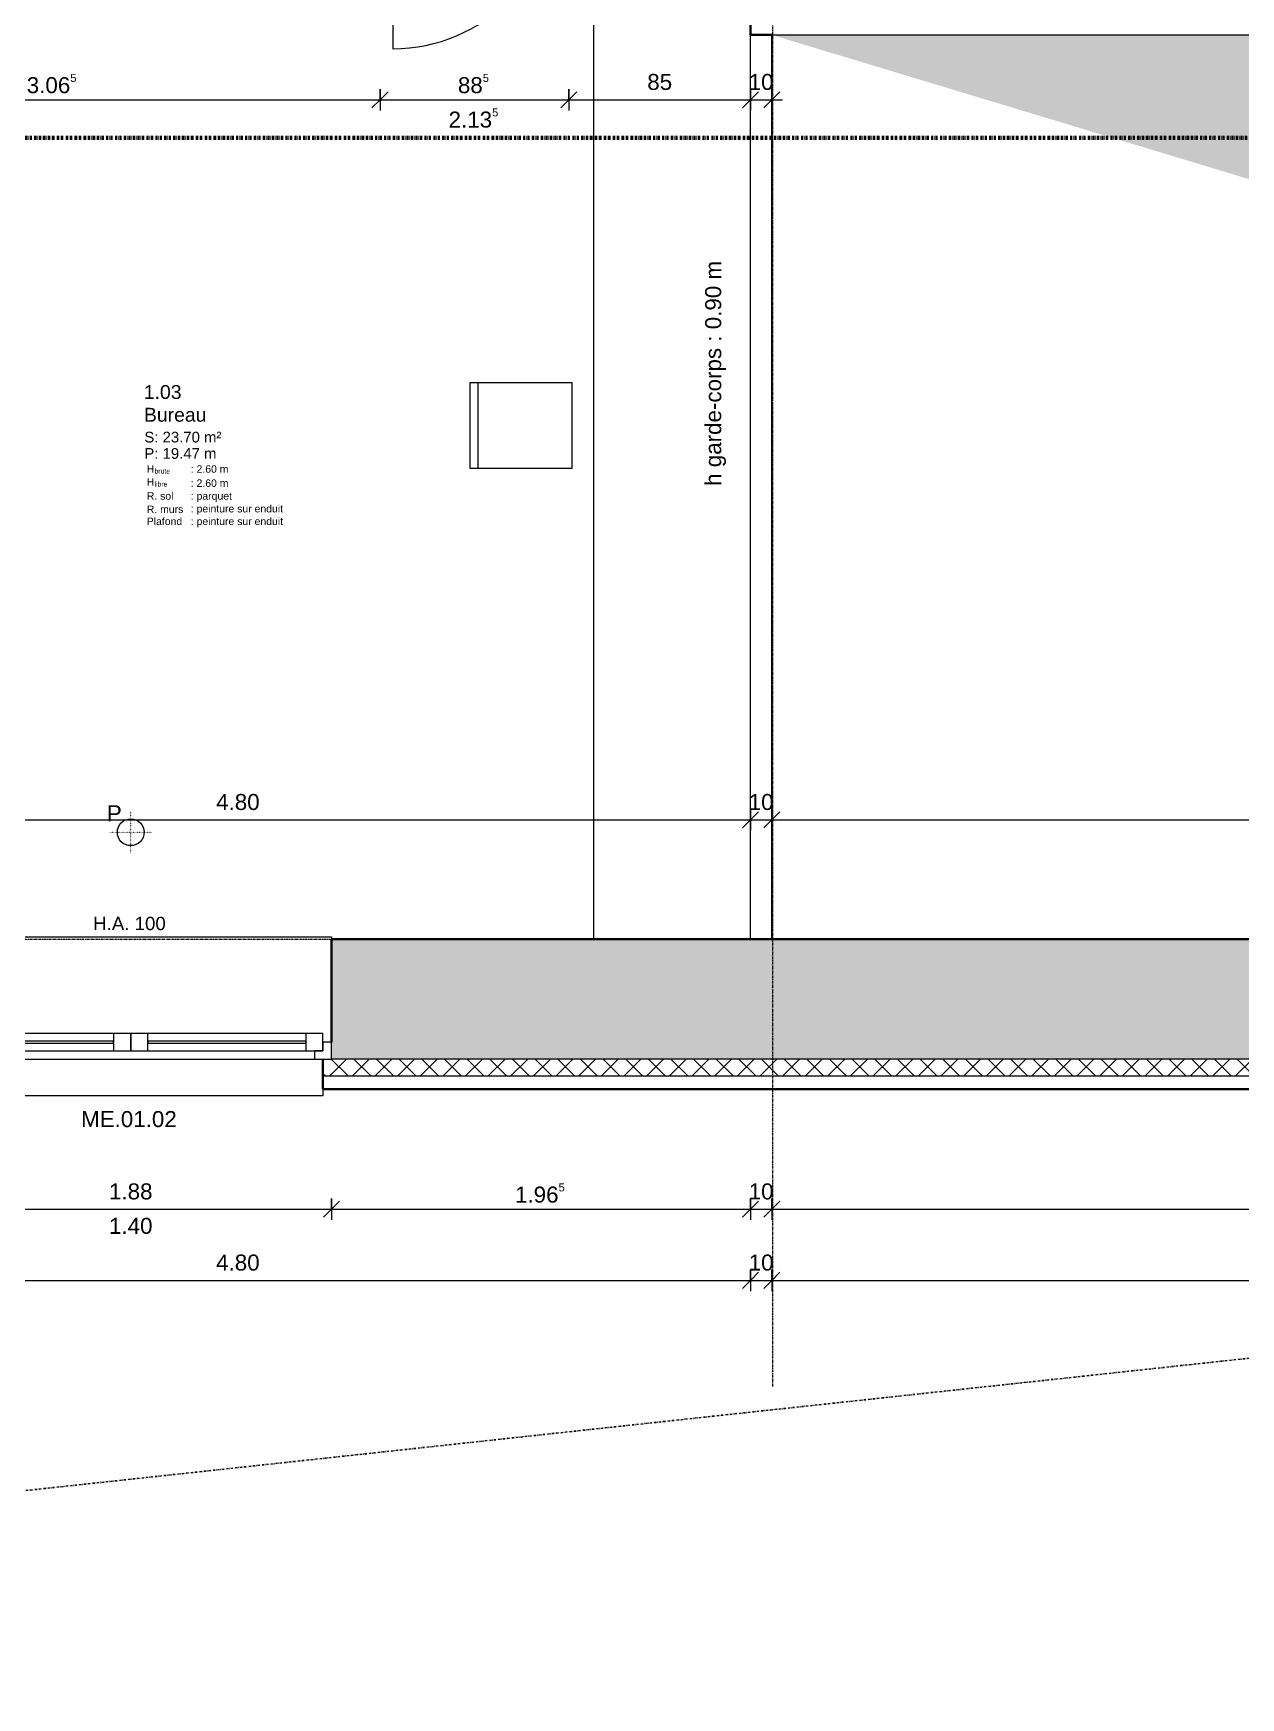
# Model space of a CAD drawing. Header units: millimetres. Extents: x -83 to 30397, y 298 to 25043.
# Drawn here: x 11244 to 16899, y 3144 to 10940 of the extents above; entities that cross this region are included whole.
import ezdxf

# ---------------------------------------------------------------- set-up
doc = ezdxf.new("R2010")
doc.units = ezdxf.units.MM
for name, pattern in [('Dash dot', [21, 10, -5, 1, -5]), ('Dot 1mm', [1, 0, -1]), ('Double dash', [55, 20, -5, 10, -5, 10, -5]), ('Grid Line', [22.225, 12.7, -3.175, 3.175, -3.175])]:
    doc.linetypes.add(name, pattern=pattern)
for name, color, linetype, lineweight in [('A-ANNO-DIMS', 211, 'Continuous', 9), ('A-ANNO-DIMS-50', 211, 'Continuous', 9), ('A-AREA-IDEN', 2, 'Continuous', 9), ('A-DETL', 90, 'Continuous', 9), ('A-DETL-GENF', 92, 'Continuous', 9), ('A-DOOR', 31, 'Continuous', 9), ('A-DOOR-FRAM', 31, 'Continuous', 18), ('A-GLAZ', 151, 'Continuous', 9), ('A-GLAZ-IDEN', 152, 'Continuous', 18), ('A-WALL', 113, 'Continuous', 9), ('A-WALL-PATT', 111, 'Continuous', 35), ('C-PROP-LINE', 91, 'Double dash', 25), ('G-ANNO-SYMB', 111, 'Continuous', 9), ('G-ANNO-TEXT', 231, 'Continuous', 9), ('I-FURN', 30, 'Continuous', 9), ('S-GRID', 1, 'Continuous', 9)]:
    doc.layers.add(name, color=color, linetype=linetype, lineweight=lineweight)
doc.styles.add('Arial', font='arial.ttf', dxfattribs={"height": 50})
doc.styles.add('Arial_2', font='arial.ttf', dxfattribs={"height": 0.7})
doc.styles.add('Arial_3', font='arial.ttf', dxfattribs={"height": 0.454924})
doc.styles.add('Arial_4', font='arial.ttf', dxfattribs={"height": 65})
doc.styles.add('Arial_5', font='arial.ttf', dxfattribs={"height": 35})
doc.styles.add('Arial_6', font='arial.ttf', dxfattribs={"height": 62.5})
doc.styles.add('Arial_7', font='arial.ttf', dxfattribs={"height": 75})
doc.dimstyles.new('ANNOTATION_1_5MM_BLACK', dxfattribs={"dimscale": 304.8, "dimtxt": 76.519455, "dimasz": 0.246063, "dimexe": 0.164042, "dimexo": 0.0625, "dimgap": 0.065617, "dimtad": 1, "dimdec": 1, "dimlfac": 0.1, "dimrnd": 0.5, "dimdsep": 46, "dimtxsty": 'Arial_7', "dimblk1": 'OBLIQUE', "dimblk2": 'OBLIQUE', "dimsah": 1, "dimcen": 0.09, "dimdle": 0.164042, "dimazin": 0, "dimtfac": 1, "dimtdec": 4, "dimtix": 1, "dimtmove": 0, "dimatfit": 3, "dimfxl": 0.164042, "dimfxlon": 1, "dimtvp": 1, "dimtolj": 1, "dimtzin": 0, "dimarcsym": 2})
doc.dimstyles.new('ANNOTATION_1_5MM_BLACK_1', dxfattribs={"dimscale": 304.8, "dimtxt": 76.519455, "dimasz": 0.246063, "dimexe": 0.164042, "dimexo": 0.0625, "dimgap": 0.065617, "dimtad": 1, "dimlfac": 0.001, "dimrnd": 0.005, "dimzin": 0, "dimdsep": 46, "dimtxsty": 'Arial_7', "dimblk1": 'OBLIQUE', "dimblk2": 'OBLIQUE', "dimsah": 1, "dimcen": 0.09, "dimdle": 0.164042, "dimazin": 0, "dimtfac": 1, "dimtdec": 4, "dimtix": 1, "dimtmove": 0, "dimatfit": 3, "dimfxl": 0.164042, "dimfxlon": 1, "dimtvp": 1, "dimtolj": 1, "dimtzin": 0, "dimarcsym": 2})

# ---------------------------------------------------------------- blocks, each defined once
blk = doc.blocks.new('DOOR_SIMPLE _U-CASING - 885 x 2135-689238-N_F_ E_1')
at = {"layer": 'A-DOOR'}
for p, q in [((382.5, 252.5), (382.5, 997.5)), ((-382.5, -232.5), (382.5, -232.5))]:
    blk.add_line(p, q, dxfattribs=at)
at = {"layer": 'A-DOOR', "lineweight": 18}
for p, q in [((382.5, 232.5), (-382.5, 232.5)), ((-382.5, 232.5), (-382.5, 192.5)), ((-382.5, 192.5), (382.5, 192.5)), ((382.5, 192.5), (382.5, 232.5))]:
    blk.add_line(p, q, dxfattribs=at)
at = {"layer": 'A-DOOR'}
blk.add_arc((382.5, 232.5), 765, 90, 180, dxfattribs=at)
at = {"layer": 'A-DOOR-FRAM'}
for p, q in [((-382.5, 252.5), (-492.5, 252.5)), ((-492.5, 252.5), (-492.5, 232.5)), ((-382.5, -252.5), (-382.5, 252.5)), ((382.5, 252.5), (382.5, -252.5)), ((492.5, 252.5), (382.5, 252.5)), ((492.5, 232.5), (492.5, 252.5)), ((-492.5, 232.5), (-442.5, 232.5)), ((-442.5, 232.5), (-442.5, -232.5)), ((442.5, -232.5), (442.5, 232.5)), ((442.5, 232.5), (492.5, 232.5)), ((-442.5, -232.5), (-492.5, -232.5)), ((-492.5, -232.5), (-492.5, -252.5)), ((492.5, -232.5), (442.5, -232.5)), ((492.5, -252.5), (492.5, -232.5)), ((-492.5, -252.5), (-382.5, -252.5)), ((382.5, -252.5), (492.5, -252.5))]:
    blk.add_line(p, q, dxfattribs=at)
blk = doc.blocks.new('CHAIR - 480 x 400-310931-N_F_ E_1')
at = {"layer": 'I-FURN', "color": 253}
for p, q in [((0, 480), (0, 0)), ((400, 480), (0, 480)), ((400, 0), (400, 480)), ((0, 440), (400, 440)), ((0, 0), (400, 0))]:
    blk.add_line(p, q, dxfattribs=at)
blk = doc.blocks.new('WIN_DOUBLE OPEN__SYM - 1880 x 1420-685783-N_F_ E_1')
at = {"layer": 'A-GLAZ'}
for p, q in [((-900, 351.5), (-900, 382.5)), ((-900, 382.5), (900, 382.5)), ((900, 382.5), (900, 351.5)), ((860, 211.5), (-860, 211.5)), ((-80, 171.5), (-820, 171.5)), ((820, 171.5), (80, 171.5)), ((-820, 91.5), (-80, 91.5)), ((80, 91.5), (820, 91.5)), ((-940, -361.5), (-940, -351.5)), ((940, -361.5), (-940, -361.5)), ((940, -351.5), (940, -361.5))]:
    blk.add_line(p, q, dxfattribs=at)
at = {"layer": 'A-GLAZ', "lineweight": 18}
for p, q in [((-860, 211.5), (-940, 211.5)), ((-940, 211.5), (-940, 131.5)), ((-820, 171.5), (-900, 171.5)), ((-900, 171.5), (-900, 91.5)), ((-900, 131.5), (-900, 171.5)), ((-900, 171.5), (-860, 171.5)), ((-860, 171.5), (-860, 211.5)), ((-820, 91.5), (-820, 171.5)), ((0, 171.5), (-80, 171.5)), ((-80, 171.5), (-80, 91.5)), ((80, 171.5), (0, 171.5)), ((0, 171.5), (0, 91.5)), ((0, 91.5), (0, 171.5)), ((80, 91.5), (80, 171.5)), ((820, 171.5), (820, 91.5)), ((900, 171.5), (820, 171.5)), ((940, 211.5), (860, 211.5)), ((860, 211.5), (860, 171.5)), ((860, 171.5), (900, 171.5)), ((900, 91.5), (900, 171.5)), ((900, 171.5), (900, 131.5)), ((940, 131.5), (940, 211.5)), ((-940, 131.5), (-900, 131.5)), ((-900, 91.5), (-820, 91.5)), ((-820, 136.5), (-820, 126.5)), ((-80, 136.5), (-820, 136.5)), ((-820, 126.5), (-80, 126.5)), ((-80, 126.5), (-80, 136.5)), ((-80, 91.5), (0, 91.5)), ((0, 91.5), (80, 91.5)), ((80, 136.5), (80, 126.5)), ((820, 136.5), (80, 136.5)), ((80, 126.5), (820, 126.5)), ((820, 126.5), (820, 136.5)), ((820, 91.5), (900, 91.5)), ((900, 131.5), (940, 131.5))]:
    blk.add_line(p, q, dxfattribs=at)
blk = doc.blocks.new('CLOSET - 4950 x 750-581955-N_F_ E_1')
at = {"layer": 'I-FURN', "color": 253}
blk.add_line((0, 4935), (0, 0), dxfattribs=at)
blk = doc.blocks.new('Family - ___-602283-N_F_ E_1')
at = {"layer": 'C-PROP-LINE', "color": 1, "linetype": 'Dash dot'}
blk.add_line((29883.4, 6134.5), (2239.4, 3143.8), dxfattribs=at)
blk = doc.blocks.new('PERCEMENT_DALLE - Shaft Opening Symbol-764807-N_F_ E_1')
at = {"layer": 'A-DETL-GENF'}
blk.add_hatch(color=256, dxfattribs=at).paths.add_polyline_path([(2732.5, -2117.5), (2732.5, 2117.5), (-2732.5, 2117.5), (1443.1, 855.1), (1859.7, -105.4)])
for p, q in [((-2732.5, 2117.5), (2732.5, 2117.5)), ((-2732.5, -2117.5), (-2732.5, 2117.5)), ((2732.5, 2117.5), (2732.5, -2117.5)), ((2732.5, -2117.5), (-2732.5, -2117.5))]:
    blk.add_line(p, q, dxfattribs=at)
blk = doc.blocks.new('ROOM_TAG_Small - ROOM_TAG_FR-570998-N_F_ E_1')
at = {"layer": 'A-AREA-IDEN', "insert": (-8.33, -5.48), "char_height": 0.7, "width": 0.8819, "attachment_point": 1, "style": 'Arial_2', "bg_fill": 3, "box_fill_scale": 1.25, "bg_fill_color": 256, "bg_fill_true_color": 13158600, "bg_fill_transparency": 0}
blk.add_mtext('H', dxfattribs=at)
at = {"layer": 'A-AREA-IDEN', "insert": (-7.6, -5.8), "char_height": 0.455, "width": 2.0042, "attachment_point": 1, "style": 'Arial_3', "bg_fill": 3, "box_fill_scale": 1.25, "bg_fill_color": 256, "bg_fill_true_color": 13158600, "bg_fill_transparency": 0}
blk.add_mtext('brute', dxfattribs=at)
at = {"layer": 'A-AREA-IDEN', "insert": (-8.33, -6.7), "char_height": 0.7, "width": 0.8819, "attachment_point": 1, "style": 'Arial_2', "bg_fill": 3, "box_fill_scale": 1.25, "bg_fill_color": 256, "bg_fill_true_color": 13158600, "bg_fill_transparency": 0}
blk.add_mtext('H', dxfattribs=at)
at = {"layer": 'A-AREA-IDEN', "insert": (-7.6, -7.02), "char_height": 0.455, "width": 1.6034, "attachment_point": 1, "style": 'Arial_3', "bg_fill": 3, "box_fill_scale": 1.25, "bg_fill_color": 256, "bg_fill_true_color": 13158600, "bg_fill_transparency": 0}
blk.add_mtext('libre', dxfattribs=at)
at = {"layer": 'A-AREA-IDEN', "insert": (-8.33, -8), "char_height": 0.7, "width": 3.1266, "attachment_point": 1, "style": 'Arial_2', "bg_fill": 3, "box_fill_scale": 1.25, "bg_fill_color": 256, "bg_fill_true_color": 13158600, "bg_fill_transparency": 0}
blk.add_mtext('R. sol', dxfattribs=at)
at = {"layer": 'A-AREA-IDEN', "insert": (-8.33, -9.25), "char_height": 0.7, "width": 4.2489, "attachment_point": 1, "style": 'Arial_2', "bg_fill": 3, "box_fill_scale": 1.25, "bg_fill_color": 256, "bg_fill_true_color": 13158600, "bg_fill_transparency": 0}
blk.add_mtext('R. murs', dxfattribs=at)
at = {"layer": 'A-AREA-IDEN', "insert": (-8.33, -10.38), "char_height": 0.7, "width": 4.2489, "attachment_point": 1, "style": 'Arial_2', "bg_fill": 3, "box_fill_scale": 1.25, "bg_fill_color": 256, "bg_fill_true_color": 13158600, "bg_fill_transparency": 0}
blk.add_mtext('Plafond', dxfattribs=at)
blk = doc.blocks.new('DIMBLOCK10-N_F_ E_1')
at = {"layer": 'A-ANNO-DIMS-50'}
for p, q in [((10759.9, 5482), (10759.9, 5382)), ((10759.9, 5432), (10759.9, 5482)), ((10759.9, 5432), (10797.4, 5469.5)), ((12639.9, 5482), (12639.9, 5382)), ((12639.9, 5432), (12639.9, 5482)), ((12639.9, 5432), (12677.4, 5469.5)), ((10759.9, 5432), (10722.4, 5394.5)), ((10759.9, 5432), (12639.9, 5432)), ((12639.9, 5432), (12602.4, 5394.5))]:
    blk.add_line(p, q, dxfattribs=at)
at = {"layer": 'A-ANNO-DIMS-50', "color": 0, "char_height": 75, "width": 244.244, "attachment_point": 1, "line_spacing_factor": 0.941778, "style": 'Arial_7'}
for s, insert in [('1.88', (11598.1, 5552.9)), ('1.40', (11598.1, 5391.6))]:
    blk.add_mtext(s, dxfattribs=dict(at, insert=insert))
blk = doc.blocks.new('_Oblique')
at = {"color": 0, "linetype": 'ByBlock', "lineweight": -2}
blk.add_line((-0.5, -0.5), (0.5, 0.5), dxfattribs=at)
blk = doc.blocks.new('DIMBLOCK11-N_F_ E_1')
at = {"layer": 'A-ANNO-DIMS-50'}
for p, q in [((12639.9, 5482), (12639.9, 5382)), ((12639.9, 5432), (12639.9, 5482)), ((12639.9, 5432), (12677.4, 5469.5)), ((14602.4, 5482), (14602.4, 5382)), ((14602.4, 5432), (14602.4, 5482)), ((14602.4, 5432), (14639.9, 5469.5)), ((12639.9, 5432), (12602.4, 5394.5)), ((12639.9, 5432), (14602.4, 5432)), ((14602.4, 5432), (14564.9, 5394.5))]:
    blk.add_line(p, q, dxfattribs=at)
at = {"layer": 'A-ANNO-DIMS-50', "color": 0, "insert": (13499.8, 5552.9), "char_height": 75, "width": 291.073, "attachment_point": 1, "line_spacing_factor": 0.941778, "style": 'Arial_7'}
blk.add_mtext('1.96\\A2\\H0.5x;\\S5^  ;\\H2x;', dxfattribs=at)
blk = doc.blocks.new('DIMBLOCK12-N_F_ E_1')
at = {"layer": 'A-ANNO-DIMS-50'}
for p, q in [((14602.4, 5482), (14602.4, 5382)), ((14602.4, 5432), (14602.4, 5482)), ((14602.4, 5432), (14639.9, 5469.5)), ((14702.4, 5482), (14702.4, 5382)), ((14702.4, 5432), (14702.4, 5482)), ((14702.4, 5432), (14739.9, 5469.5)), ((14602.4, 5432), (14564.9, 5394.5)), ((14602.4, 5432), (14702.4, 5432)), ((14702.4, 5432), (14664.9, 5394.5))]:
    blk.add_line(p, q, dxfattribs=at)
at = {"layer": 'A-ANNO-DIMS-50', "color": 0, "insert": (14594.2, 5552.9), "char_height": 75, "width": 139.568, "attachment_point": 1, "line_spacing_factor": 0.941778, "style": 'Arial_7'}
blk.add_mtext('10', dxfattribs=at)
blk = doc.blocks.new('DIMBLOCK13-N_F_ E_1')
at = {"layer": 'A-ANNO-DIMS-50'}
for p, q in [((14702.4, 5482), (14702.4, 5382)), ((14702.4, 5432), (14702.4, 5482)), ((14702.4, 5432), (14739.9, 5469.5)), ((20167.4, 5482), (20167.4, 5382)), ((20167.4, 5432), (20167.4, 5482)), ((20167.4, 5432), (20204.9, 5469.5)), ((14702.4, 5432), (14664.9, 5394.5)), ((14702.4, 5432), (20167.4, 5432)), ((20167.4, 5432), (20129.9, 5394.5))]:
    blk.add_line(p, q, dxfattribs=at)
at = {"layer": 'A-ANNO-DIMS-50', "color": 0, "insert": (17313.6, 5552.9), "char_height": 75, "width": 291.073, "attachment_point": 1, "line_spacing_factor": 0.941778, "style": 'Arial_7'}
blk.add_mtext('5.46\\A2\\H0.5x;\\S5^  ;\\H2x;', dxfattribs=at)
blk = doc.blocks.new('DIMBLOCK56-N_F_ E_1')
at = {"layer": 'A-ANNO-DIMS-50'}
for p, q in [((9800.9, 5148.8), (9800.9, 5048.8)), ((9800.9, 5098.8), (9800.9, 5148.8)), ((14602.4, 5148.8), (14602.4, 5048.8)), ((14602.4, 5098.8), (14602.4, 5148.8)), ((9800.9, 5098.8), (9763.4, 5061.3)), ((9800.9, 5098.8), (9838.4, 5136.3)), ((9800.9, 5098.8), (14602.4, 5098.8)), ((14602.4, 5098.8), (14564.9, 5061.3)), ((14602.4, 5098.8), (14639.9, 5136.3))]:
    blk.add_line(p, q, dxfattribs=at)
at = {"layer": 'A-ANNO-DIMS-50', "color": 0, "insert": (12099.8, 5219.7), "char_height": 75, "width": 244.244, "attachment_point": 1, "line_spacing_factor": 0.941778, "style": 'Arial_7'}
blk.add_mtext('4.80', dxfattribs=at)
blk = doc.blocks.new('DIMBLOCK57-N_F_ E_1')
at = {"layer": 'A-ANNO-DIMS-50'}
for p, q in [((14602.4, 5148.8), (14602.4, 5048.8)), ((14602.4, 5098.8), (14602.4, 5148.8)), ((14702.4, 5148.8), (14702.4, 5048.8)), ((14702.4, 5098.8), (14702.4, 5148.8)), ((14602.4, 5098.8), (14564.9, 5061.3)), ((14602.4, 5098.8), (14639.9, 5136.3)), ((14602.4, 5098.8), (14702.4, 5098.8)), ((14702.4, 5098.8), (14664.9, 5061.3)), ((14702.4, 5098.8), (14739.9, 5136.3))]:
    blk.add_line(p, q, dxfattribs=at)
at = {"layer": 'A-ANNO-DIMS-50', "color": 0, "insert": (14594.2, 5219.7), "char_height": 75, "width": 139.568, "attachment_point": 1, "line_spacing_factor": 0.941778, "style": 'Arial_7'}
blk.add_mtext('10', dxfattribs=at)
blk = doc.blocks.new('DIMBLOCK58-N_F_ E_1')
at = {"layer": 'A-ANNO-DIMS-50'}
for p, q in [((14702.4, 5148.8), (14702.4, 5048.8)), ((14702.4, 5098.8), (14702.4, 5148.8)), ((20167.4, 5148.8), (20167.4, 5048.8)), ((20167.4, 5098.8), (20167.4, 5148.8)), ((14702.4, 5098.8), (14664.9, 5061.3)), ((14702.4, 5098.8), (14739.9, 5136.3)), ((14702.4, 5098.8), (20167.4, 5098.8)), ((20167.4, 5098.8), (20129.9, 5061.3)), ((20167.4, 5098.8), (20204.9, 5136.3))]:
    blk.add_line(p, q, dxfattribs=at)
at = {"layer": 'A-ANNO-DIMS-50', "color": 0, "insert": (17313.6, 5219.7), "char_height": 75, "width": 291.073, "attachment_point": 1, "line_spacing_factor": 0.941778, "style": 'Arial_7'}
blk.add_mtext('5.46\\A2\\H0.5x;\\S5^  ;\\H2x;', dxfattribs=at)
blk = doc.blocks.new('DIMBLOCK75-N_F_ E_1')
at = {"layer": 'A-ANNO-DIMS-50'}
for p, q in [((9800.9, 7256), (9763.4, 7218.5)), ((9800.9, 7306), (9800.9, 7206)), ((9800.9, 7256), (9800.9, 7306)), ((9800.9, 7256), (9838.4, 7293.5)), ((9800.9, 7256), (14602.4, 7256)), ((14602.4, 7256), (14564.9, 7218.5)), ((14602.4, 7306), (14602.4, 7206)), ((14602.4, 7256), (14602.4, 7306)), ((14602.4, 7256), (14639.9, 7293.5))]:
    blk.add_line(p, q, dxfattribs=at)
at = {"layer": 'A-ANNO-DIMS-50', "color": 0, "insert": (12099.8, 7376.9), "char_height": 75, "width": 244.244, "attachment_point": 1, "line_spacing_factor": 0.941778, "style": 'Arial_7'}
blk.add_mtext('4.80', dxfattribs=at)
blk = doc.blocks.new('DIMBLOCK76-N_F_ E_1')
at = {"layer": 'A-ANNO-DIMS-50'}
for p, q in [((14602.4, 7256), (14564.9, 7218.5)), ((14602.4, 7306), (14602.4, 7206)), ((14602.4, 7256), (14602.4, 7306)), ((14602.4, 7256), (14639.9, 7293.5)), ((14602.4, 7256), (14702.4, 7256)), ((14702.4, 7256), (14664.9, 7218.5)), ((14702.4, 7306), (14702.4, 7206)), ((14702.4, 7256), (14702.4, 7306)), ((14702.4, 7256), (14739.9, 7293.5))]:
    blk.add_line(p, q, dxfattribs=at)
at = {"layer": 'A-ANNO-DIMS-50', "color": 0, "insert": (14594.2, 7376.9), "char_height": 75, "width": 139.568, "attachment_point": 1, "line_spacing_factor": 0.941778, "style": 'Arial_7'}
blk.add_mtext('10', dxfattribs=at)
blk = doc.blocks.new('DIMBLOCK77-N_F_ E_1')
at = {"layer": 'A-ANNO-DIMS-50'}
for p, q in [((14702.4, 7256), (14664.9, 7218.5)), ((14702.4, 7306), (14702.4, 7206)), ((14702.4, 7256), (14702.4, 7306)), ((14702.4, 7256), (14739.9, 7293.5)), ((14702.4, 7256), (20167.4, 7256)), ((20167.4, 7256), (20129.9, 7218.5)), ((20167.4, 7306), (20167.4, 7206)), ((20167.4, 7256), (20167.4, 7306)), ((20167.4, 7256), (20204.9, 7293.5))]:
    blk.add_line(p, q, dxfattribs=at)
at = {"layer": 'A-ANNO-DIMS-50', "color": 0, "insert": (17313.6, 7376.9), "char_height": 75, "width": 291.073, "attachment_point": 1, "line_spacing_factor": 0.941778, "style": 'Arial_7'}
blk.add_mtext('5.46\\A2\\H0.5x;\\S5^  ;\\H2x;', dxfattribs=at)
blk = doc.blocks.new('DIMBLOCK90-N_F_ E_1')
at = {"layer": 'A-ANNO-DIMS-50'}
for p, q in [((9800.9, 10628.7), (9763.4, 10591.2)), ((9800.9, 10678.7), (9800.9, 10578.7)), ((9800.9, 10628.7), (9800.9, 10678.7)), ((9800.9, 10628.7), (9838.4, 10666.2)), ((9800.9, 10628.7), (12867.4, 10628.7)), ((12867.4, 10628.7), (12829.9, 10591.2)), ((12867.4, 10678.7), (12867.4, 10578.7)), ((12867.4, 10628.7), (12867.4, 10678.7)), ((12867.4, 10628.7), (12904.9, 10666.2))]:
    blk.add_line(p, q, dxfattribs=at)
at = {"layer": 'A-ANNO-DIMS-50', "color": 0, "insert": (11212.8, 10749.6), "char_height": 75, "width": 291.073, "attachment_point": 1, "line_spacing_factor": 0.941778, "style": 'Arial_7'}
blk.add_mtext('3.06\\A2\\H0.5x;\\S5^  ;\\H2x;', dxfattribs=at)
blk = doc.blocks.new('DIMBLOCK91-N_F_ E_1')
at = {"layer": 'A-ANNO-DIMS-50'}
for p, q in [((12867.4, 10628.7), (12829.9, 10591.2)), ((12867.4, 10678.7), (12867.4, 10578.7)), ((12867.4, 10628.7), (12867.4, 10678.7)), ((12867.4, 10628.7), (12904.9, 10666.2)), ((12867.4, 10628.7), (13752.4, 10628.7)), ((13752.4, 10628.7), (13714.9, 10591.2)), ((13752.4, 10678.7), (13752.4, 10578.7)), ((13752.4, 10628.7), (13752.4, 10678.7)), ((13752.4, 10628.7), (13789.9, 10666.2))]:
    blk.add_line(p, q, dxfattribs=at)
at = {"layer": 'A-ANNO-DIMS-50', "color": 0, "char_height": 75, "attachment_point": 1, "line_spacing_factor": 0.941778, "style": 'Arial_7'}
for s, insert, width in [('88\\A2\\H0.5x;\\S5^  ;\\H2x;', (13232.2, 10749.6), 186.397), ('2.13\\A2\\H0.5x;\\S5^  ;\\H2x;', (13188.6, 10588.3), 291.073)]:
    blk.add_mtext(s, dxfattribs=dict(at, insert=insert, width=width))
blk = doc.blocks.new('DIMBLOCK92-N_F_ E_1')
at = {"layer": 'A-ANNO-DIMS-50'}
for p, q in [((13752.4, 10628.7), (13714.9, 10591.2)), ((13752.4, 10678.7), (13752.4, 10578.7)), ((13752.4, 10628.7), (13752.4, 10678.7)), ((13752.4, 10628.7), (13789.9, 10666.2)), ((13752.4, 10628.7), (14602.4, 10628.7)), ((14602.4, 10628.7), (14564.9, 10591.2)), ((14602.4, 10678.7), (14602.4, 10578.7)), ((14602.4, 10628.7), (14602.4, 10678.7)), ((14602.4, 10628.7), (14639.9, 10666.2))]:
    blk.add_line(p, q, dxfattribs=at)
at = {"layer": 'A-ANNO-DIMS-50', "color": 0, "insert": (14119.2, 10749.6), "char_height": 75, "width": 139.568, "attachment_point": 1, "line_spacing_factor": 0.941778, "style": 'Arial_7'}
blk.add_mtext('85', dxfattribs=at)
blk = doc.blocks.new('DIMBLOCK93-N_F_ E_1')
at = {"layer": 'A-ANNO-DIMS-50'}
for p, q in [((14602.4, 10628.7), (14564.9, 10591.2)), ((14602.4, 10678.7), (14602.4, 10578.7)), ((14602.4, 10628.7), (14602.4, 10678.7)), ((14602.4, 10628.7), (14639.9, 10666.2)), ((14602.4, 10628.7), (14752.4, 10628.7)), ((14702.4, 10628.7), (14664.9, 10591.2)), ((14702.4, 10678.7), (14702.4, 10578.7)), ((14702.4, 10628.7), (14702.4, 10678.7)), ((14702.4, 10628.7), (14739.9, 10666.2))]:
    blk.add_line(p, q, dxfattribs=at)
at = {"layer": 'A-ANNO-DIMS-50', "color": 0, "insert": (14594.2, 10749.6), "char_height": 75, "width": 139.568, "attachment_point": 1, "line_spacing_factor": 0.941778, "style": 'Arial_7'}
blk.add_mtext('10', dxfattribs=at)

msp = doc.modelspace()

# ---------------------------------------------------------------- hatches: boundary and pattern name
at = {"layer": 'A-WALL-PATT'}
h = msp.add_hatch(color=256, dxfattribs=at)
h.paths.add_polyline_path([(20820.354, 6134.509), (20820.354, 6697.509), (12639.854, 6697.509), (12639.854, 6134.509), (20167.354, 6134.509)])
h.paths.add_polyline_path([(10759.854, 6134.509), (10759.854, 6697.509), (5649.354, 6697.509), (5649.354, 6134.509), (8671.721, 6134.509)])
at = {"layer": 'A-WALL-PATT', "lineweight": 9}
h = msp.add_hatch(dxfattribs=at)
h.set_pattern_fill('FP1_1', color=256, style=0, pattern_type=2)
h.set_pattern_definition([(45, (0, 0), (-53.033, 53.033), []), (135, (0, 0), (-53.033, -53.033), [])])
h.paths.add_polyline_path([(20820.354, 6054.509), (20820.354, 6134.509), (12599.854, 6134.509), (12599.854, 6054.509), (16026.138, 6054.509)])
h.paths.add_polyline_path([(10759.854, 6054.509), (10799.854, 6054.509), (10799.854, 6134.509), (5649.354, 6134.509), (5649.354, 6054.509), (8671.721, 6054.509)])

# ---------------------------------------------------------------- linework, layer by layer
at = {"layer": 'A-DETL', "linetype": 'Dot 1mm'}
for p, q in [((11699.854, 7097.509), (11699.854, 7297.509)), ((11599.854, 7197.509), (11799.854, 7197.509))]:
    msp.add_line(p, q, dxfattribs=at)
at = {"layer": 'A-DETL', "lineweight": 18}
msp.add_circle((11699.854, 7197.509), 62.5, dxfattribs=at)
at = {"layer": 'A-WALL', "lineweight": 35}
for p, q in [((14602.354, 11632.509), (14602.354, 10932.509)), ((14602.354, 10932.509), (14702.354, 10932.509)), ((20167.354, 6697.509), (12639.854, 6697.509)), ((12639.854, 6697.509), (12639.854, 6214.509)), ((12599.854, 6134.509), (12599.854, 5994.509)), ((12599.854, 5994.509), (20820.354, 5994.509))]:
    msp.add_line(p, q, dxfattribs=at)
at = {"layer": 'A-WALL'}
for p, q in [((14602.354, 6697.509), (14602.354, 10932.509)), ((14702.354, 10932.509), (14702.354, 6697.509)), ((20820.354, 6134.509), (12639.854, 6134.509)), ((20820.354, 6054.509), (12599.854, 6054.509))]:
    msp.add_line(p, q, dxfattribs=at)
at = {"layer": 'G-ANNO-SYMB', "linetype": 'Dash dot', "lineweight": 70}
msp.add_line((1483.247, 10449.991), (28515.828, 10449.991), dxfattribs=at)
at = {"layer": 'S-GRID', "linetype": 'Grid Line'}
for p, q in [((14707.354, 4601.222), (14707.354, 18451.704)), ((4291.211, 6697.509), (23183.885, 6697.509))]:
    msp.add_line(p, q, dxfattribs=at)

# ---------------------------------------------------------------- block references
at = {"layer": 'A-DETL-GENF'}
msp.add_blockref('PERCEMENT_DALLE - Shaft Opening Symbol-764807-N_F_ E_1', (17434.854, 8815.009), dxfattribs=at)
at = {"layer": 'A-DOOR', "rotation": 180}
msp.add_blockref('DOOR_SIMPLE _U-CASING - 885 x 2135-689238-N_F_ E_1', (13309.854, 11865.009), dxfattribs=at)
at = {"layer": 'A-GLAZ', "rotation": 180}
msp.add_blockref('WIN_DOUBLE OPEN__SYM - 1880 x 1420-685783-N_F_ E_1', (11699.854, 6346.009), dxfattribs=at)
at = {"layer": 'C-PROP-LINE', "color": 1, "linetype": 'Dash dot'}
msp.add_blockref('Family - ___-602283-N_F_ E_1', (0, 0), dxfattribs=at)
at = {"layer": 'I-FURN', "color": 253}
msp.add_blockref('CLOSET - 4950 x 750-581955-N_F_ E_1', (13867.354, 6697.509), dxfattribs=at)
at = {"layer": 'I-FURN', "color": 253, "rotation": 89.99999999999993}
msp.add_blockref('CHAIR - 480 x 400-310931-N_F_ E_1', (13767.354, 8902.509), dxfattribs=at)

# ---------------------------------------------------------------- texts
at = {"layer": 'A-AREA-IDEN', "attachment_point": 1}
for s, insert, char_height, width, style in [('1.03', (11761.225, 9292.317), 65, 212.44719, 'Arial_4'), ('Bureau', (11761.802, 9185.682), 65, 348.73406, 'Arial_4'), ('S: 23.70 m²', (11763.755, 9073.484), 50, 436.91969, 'Arial')]:
    msp.add_mtext(s, dxfattribs=dict(at, insert=insert, char_height=char_height, width=width, style=style))
at = {"layer": 'A-GLAZ-IDEN', "lineweight": 9, "attachment_point": 1}
for s, insert, char_height, width, style in [('H.A. 100', (11524.246, 6801.543), 62.5, 424.89437, 'Arial_6'), ('ME.01.02', (11467.175, 5891.693), 75, 553.16437, 'Arial_7')]:
    msp.add_mtext(s, dxfattribs=dict(at, insert=insert, char_height=char_height, width=width, style=style))
at = {"layer": 'G-ANNO-TEXT', "color": 7, "insert": (14390.396, 8819.94), "char_height": 75, "width": 1282.7, "attachment_point": 1, "rotation": 90, "style": 'Arial_7'}
msp.add_mtext('h garde-corps : 0.90 m', dxfattribs=at)
at = {"layer": 'G-ANNO-TEXT', "color": 142, "insert": (11588.127, 7323.824), "char_height": 75, "width": 84.17719, "attachment_point": 1, "style": 'Arial_7'}
msp.add_mtext('P', dxfattribs=at)

# ---------------------------------------------------------------- dimensions: what is measured, and where the dimension line sits
at = {"layer": 'A-ANNO-DIMS'}
for base, p1, p2, text, dimstyle, override, picture, middle in [((12867.354, 10628.698), (9800.854, 10678.698), (12867.354, 10678.698), '\\A1;3.06\\Q;{\\A1;{\\H0.5x;\\S5^ ;}}', 'ANNOTATION_1_5MM_BLACK_1', {"dimpost": '<>', "dimfxl": 3066.5}, 'DIMBLOCK90-N_F_ E_1', (11334.104, 10687.017)), ((13752.354, 10628.698), (12867.354, 10678.698), (13752.354, 10678.698), '\\A1;88\\Q;{\\A1;{\\H0.5x;\\S5^ ;}}\\X\\A1;2.13\\Q;{\\A1;{\\H0.5x;\\S5^ ;}}', 'ANNOTATION_1_5MM_BLACK', {"dimpost": '<>', "dimfxl": 885}, 'DIMBLOCK91-N_F_ E_1', (13309.854, 10628.698)), ((20167.354, 7255.997), (14702.354, 7305.997), (20167.354, 7305.997), '\\A1;5.46\\Q;{\\A1;{\\H0.5x;\\S5^ ;}}', 'ANNOTATION_1_5MM_BLACK_1', {"dimpost": '<>', "dimfxl": 5465}, 'DIMBLOCK77-N_F_ E_1', (17434.854, 7314.29)), ((12639.854, 5431.998), (10759.854, 5481.998), (12639.854, 5481.998), '<>\\X1.40', 'ANNOTATION_1_5MM_BLACK_1', {"dimpost": '<>', "dimfxl": 1880}, 'DIMBLOCK10-N_F_ E_1', (11699.854, 5431.998)), ((14602.354, 5431.998), (12639.854, 5481.998), (14602.354, 5481.998), '\\A1;1.96\\Q;{\\A1;{\\H0.5x;\\S5^ ;}}', 'ANNOTATION_1_5MM_BLACK_1', {"dimpost": '<>', "dimfxl": 1962.5}, 'DIMBLOCK11-N_F_ E_1', (13621.104, 5490.291)), ((20167.354, 5431.998), (14702.354, 5481.998), (20167.354, 5481.998), '\\A1;5.46\\Q;{\\A1;{\\H0.5x;\\S5^ ;}}', 'ANNOTATION_1_5MM_BLACK_1', {"dimpost": '<>', "dimfxl": 5465}, 'DIMBLOCK13-N_F_ E_1', (17434.854, 5490.291)), ((20167.354, 5098.813), (14702.354, 5148.813), (20167.354, 5148.813), '\\A1;5.46\\Q;{\\A1;{\\H0.5x;\\S5^ ;}}', 'ANNOTATION_1_5MM_BLACK_1', {"dimpost": '<>', "dimfxl": 5465}, 'DIMBLOCK58-N_F_ E_1', (17434.854, 5157.105))]:
    dim = msp.add_linear_dim(base=base, p1=p1, p2=p2, text=text, dimstyle=dimstyle, override=override, dxfattribs=at)
    dim.commit()
    dim.dimension.update_dxf_attribs({"geometry": picture, "text_midpoint": middle})
for base, p1, p2, dimstyle, override, picture, middle in [((14602.354, 10628.698), (13752.354, 10678.698), (14602.354, 10678.698), 'ANNOTATION_1_5MM_BLACK', {"dimpost": '<>', "dimfxl": 850}, 'DIMBLOCK92-N_F_ E_1', (14177.354, 10686.991)), ((14702.354, 10628.698), (14602.354, 10678.698), (14702.354, 10678.698), 'ANNOTATION_1_5MM_BLACK', {"dimpost": '<>', "dimfxl": 100}, 'DIMBLOCK93-N_F_ E_1', (14652.354, 10686.991)), ((14602.354, 7255.997), (9800.854, 7305.997), (14602.354, 7305.997), 'ANNOTATION_1_5MM_BLACK_1', {"dimpost": '<>', "dimfxl": 4801.5}, 'DIMBLOCK75-N_F_ E_1', (12201.604, 7314.29)), ((14702.354, 7255.997), (14602.354, 7305.997), (14702.354, 7305.997), 'ANNOTATION_1_5MM_BLACK', {"dimpost": '<>', "dimfxl": 100}, 'DIMBLOCK76-N_F_ E_1', (14652.354, 7314.29)), ((14702.354, 5431.998), (14602.354, 5481.998), (14702.354, 5481.998), 'ANNOTATION_1_5MM_BLACK', {"dimpost": '<>', "dimfxl": 100}, 'DIMBLOCK12-N_F_ E_1', (14652.354, 5490.291)), ((14602.354, 5098.813), (9800.854, 5148.813), (14602.354, 5148.813), 'ANNOTATION_1_5MM_BLACK_1', {"dimpost": '<>', "dimfxl": 4801.5}, 'DIMBLOCK56-N_F_ E_1', (12201.604, 5157.105)), ((14702.354, 5098.813), (14602.354, 5148.813), (14702.354, 5148.813), 'ANNOTATION_1_5MM_BLACK', {"dimpost": '<>', "dimfxl": 100}, 'DIMBLOCK57-N_F_ E_1', (14652.354, 5157.105))]:
    dim = msp.add_linear_dim(base=base, p1=p1, p2=p2, dimstyle=dimstyle, override=override, dxfattribs=at)
    dim.commit()
    dim.dimension.update_dxf_attribs({"geometry": picture, "text_midpoint": middle})

# ---------------------------------------------------------------- next in the draw order: block references
at = {"layer": 'A-AREA-IDEN', "xscale": 49.99999999999998, "yscale": 49.99999999999998, "zscale": 49.99999999999998}
msp.add_blockref('ROOM_TAG_Small - ROOM_TAG_FR-570998-N_F_ E_1', (12191.604, 9190.509), dxfattribs=at)

# ---------------------------------------------------------------- next in the draw order: texts
at = {"layer": 'A-AREA-IDEN', "attachment_point": 1}
for s, insert, char_height, width, style in [('P: 19.47 m', (11763.755, 8996.897), 50, 408.86062, 'Arial'), (': 2.60 m', (11981.031, 8916.635), 35, 224.4725, 'Arial_5'), (': 2.60 m', (11981.068, 8850.436), 35, 224.4725, 'Arial_5'), (': parquet', (11981.068, 8790.432), 35, 244.51469, 'Arial_5'), (': peinture sur enduit', (11981.068, 8730.727), 35, 541.13906, 'Arial_5'), (': peinture sur enduit', (11981.068, 8671.544), 35, 541.13906, 'Arial_5')]:
    msp.add_mtext(s, dxfattribs=dict(at, insert=insert, char_height=char_height, width=width, style=style))

doc.saveas('drawing.dxf')
